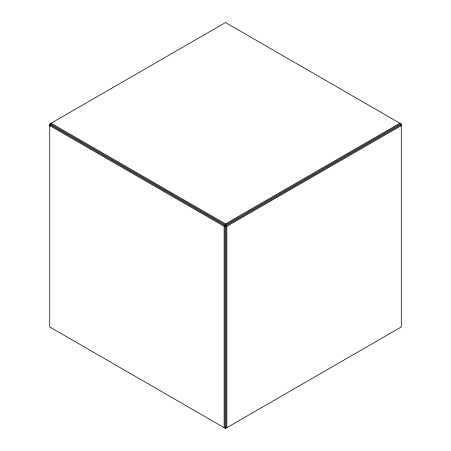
<?xml version="1.0" encoding="UTF-8"?>
<svg xmlns="http://www.w3.org/2000/svg" width="451" height="451" viewBox="0 0 451 451"><rect width="100%" height="100%" fill="white"/><g stroke="black" fill="none" stroke-linecap="round" stroke-linejoin="round"><path stroke-width="0.68" d="M49.74 124.025L225.5 22.55L401.26 124.025L401.26 326.975L225.5 428.45L49.74 326.975L49.74 124.025L50.653 124.549L50.653 125.947M225.5 223.916L399.89 123.236L399.89 124.29L225.5 224.97L51.11 124.29L51.11 123.236L225.5 223.916L225.5 224.97M224.13 226.289L225.043 225.759L225.043 427.131L224.13 427.661L224.13 226.289L49.74 125.603L50.653 125.079L225.043 225.759M401.26 124.025L400.347 124.549L400.347 125.947M225.957 225.759L400.347 125.079L401.26 125.603L226.87 226.289L225.957 225.759L225.957 427.131L226.87 427.661L226.87 226.289M225.5 427.396L225.5 428.45"/></g></svg>
